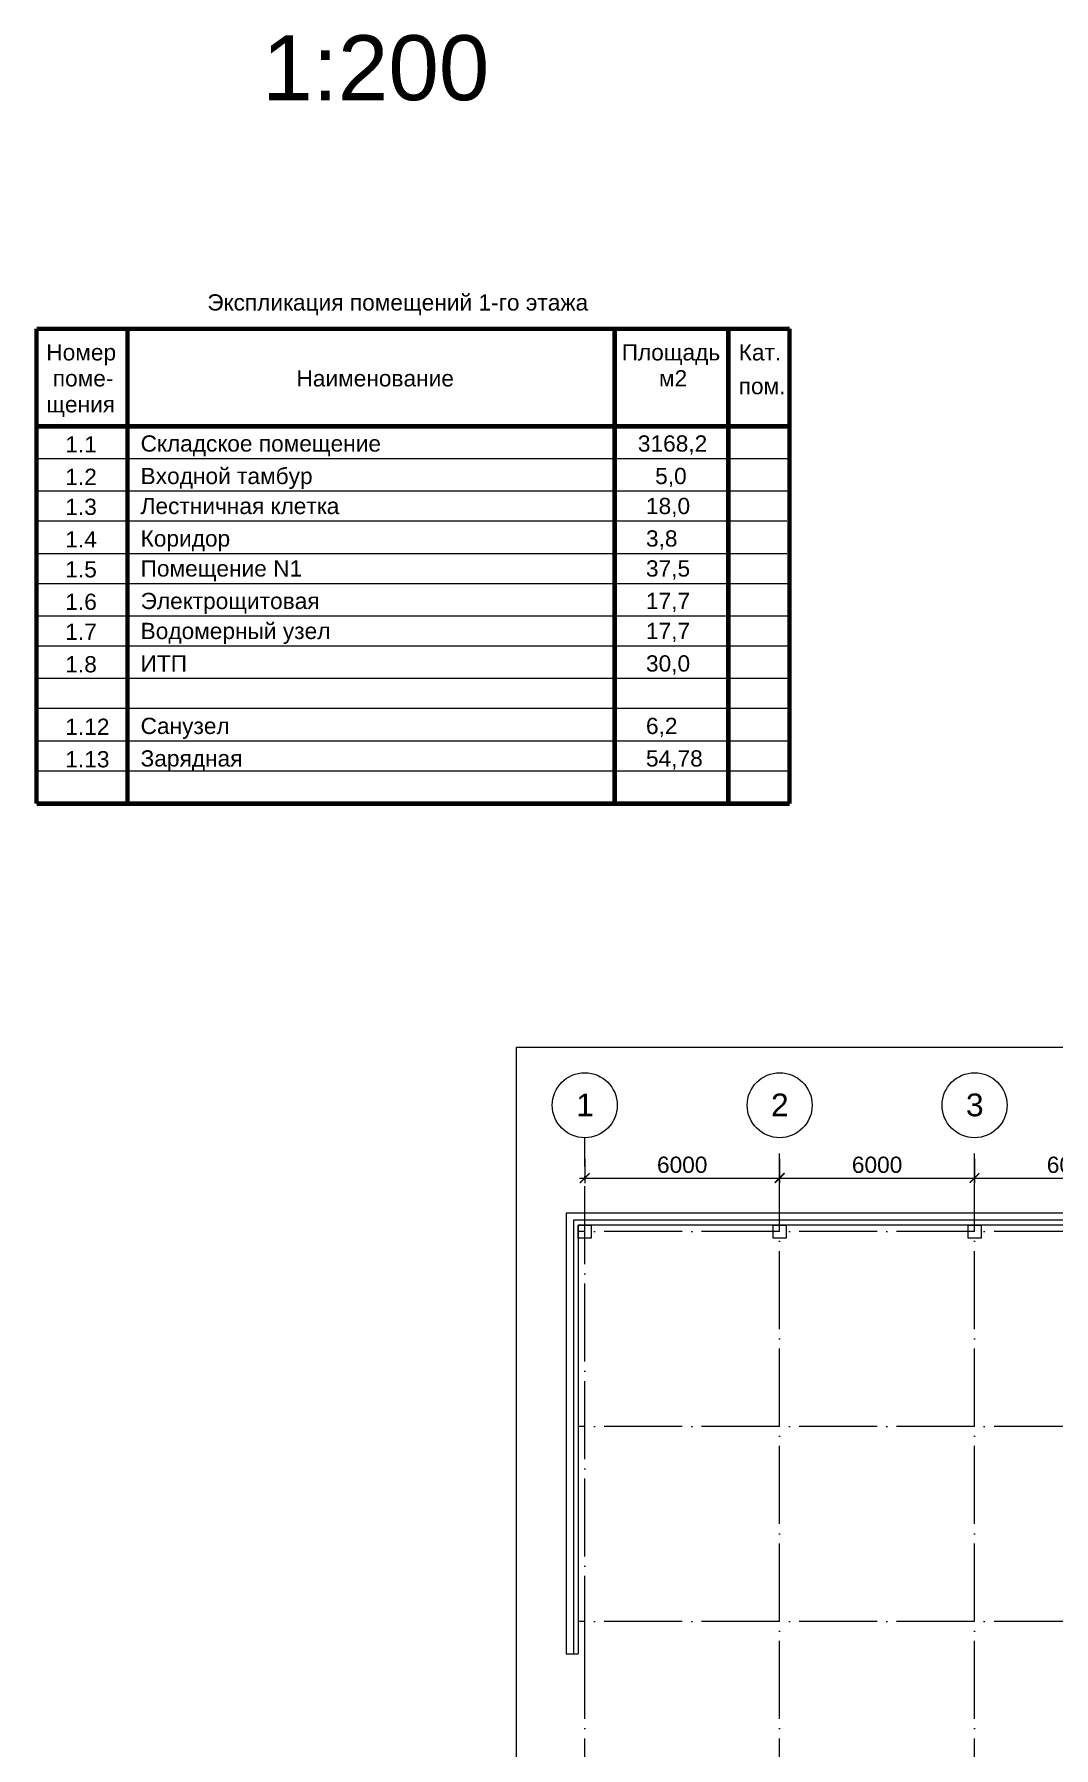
# Model space of a CAD drawing. Header units: millimetres. Extents: x -7047 to 653546, y -441812 to -147059.
# Drawn here: x 208441 to 239823, y -236613 to -183871 of the extents above; entities that cross this region are included whole.
import ezdxf
from ezdxf.enums import TextEntityAlignment as Align

# ---------------------------------------------------------------- set-up
doc = ezdxf.new("R2010")
doc.units = ezdxf.units.MM
doc.header["$PDMODE"] = 3
doc.linetypes.add('ACAD_ISO04W100', pattern=[30, 24, -3, 0, -3])
for name, color, linetype, lineweight in [('$Оbорудование', 173, 'Continuous', 20), ('1-Колонна', 244, 'Continuous', 60), ('1-Размеры', 251, 'Continuous', 15), ('1-Стена сэндвич-панель', 157, 'Continuous', 60), ('1-Цоколь', 249, 'Continuous', 15), ('1-Экспликация', 186, 'Continuous', 15), ('Ось', 251, 'ACAD_ISO04W100', 9), ('Ось кр', 160, 'Continuous', 9), ('ЭОМ_схема_т', 7, 'Continuous', 25)]:
    doc.layers.add(name, color=color, linetype=linetype, lineweight=lineweight)
doc.styles.add('Arial-0', font='arial.ttf')
doc.dimstyles.new('АР-200', dxfattribs={"dimscale": 100, "dimtxt": 5, "dimasz": 3, "dimexe": 1.6, "dimexo": 1, "dimgap": 1.5, "dimtad": 1, "dimdec": 0, "dimdsep": 46, "dimtxsty": 'Arial-0', "dimblk": 'ARCHTICK', "dimcen": -4, "dimdle": 1.6, "dimclrd": 256, "dimclre": 256, "dimclrt": 256, "dimadec": 1, "dimazin": 0, "dimtfac": 1, "dimtdec": 0, "dimtmove": 1, "dimatfit": 3, "dimldrblk": 'ARCHTICK', "dimfxl": 1, "dimlwd": -1, "dimlwe": -1, "dimarcsym": 0})

# ---------------------------------------------------------------- blocks, each defined once
blk = doc.blocks.new('оси круж')
blk.add_circle((0, 0), 1000)
at = {"style": 'Arial-0'}
blk.add_attdef('00', text='', height=700, dxfattribs=at).set_placement((-6, -339), align=Align.CENTER)
blk = doc.blocks.new('_ArchTick')
at = {"color": 0, "linetype": 'ByBlock', "const_width": 0.15}
blk.add_lwpolyline([(-0.5, -0.5), (0.5, 0.5)], dxfattribs=at)
blk = doc.blocks.new('*D131')
at = {"layer": '1-Размеры', "transparency": 16777216}
for p, q in [((237386, -218481), (237386, -219237)), ((243386, -218481), (243386, -219237)), ((237226, -219077), (243546, -219077))]:
    blk.add_line(p, q, dxfattribs=at)
at = {"layer": 'Defpoints', "color": 0, "transparency": 16777216}
for p in [(237386, -218381), (243386, -218381), (243386, -219077)]:
    blk.add_point(p, dxfattribs=at)
at = {"layer": '1-Размеры', "transparency": 16777216, "xscale": 300, "yscale": 300, "zscale": 300, "rotation": 180}
blk.add_blockref('_ArchTick', (237386, -219077), dxfattribs=at)
at = {"layer": '1-Размеры', "transparency": 16777216, "xscale": 300, "yscale": 300, "zscale": 300}
blk.add_blockref('_ArchTick', (243386, -219077), dxfattribs=at)
at = {"layer": '1-Размеры', "lineweight": 0, "transparency": 16777216, "insert": (240386, -218672), "char_height": 500, "attachment_point": 5, "style": 'Arial-0'}
blk.add_mtext('6000', dxfattribs=at)
blk = doc.blocks.new('*D132')
at = {"layer": '1-Размеры', "transparency": 16777216}
for p, q in [((231386, -218481), (231386, -219237)), ((237386, -218481), (237386, -219237)), ((231226, -219077), (237546, -219077))]:
    blk.add_line(p, q, dxfattribs=at)
at = {"layer": 'Defpoints', "color": 0, "transparency": 16777216}
for p in [(231386, -218381), (237386, -218381), (237386, -219077)]:
    blk.add_point(p, dxfattribs=at)
at = {"layer": '1-Размеры', "transparency": 16777216, "xscale": 300, "yscale": 300, "zscale": 300, "rotation": 180}
blk.add_blockref('_ArchTick', (231386, -219077), dxfattribs=at)
at = {"layer": '1-Размеры', "transparency": 16777216, "xscale": 300, "yscale": 300, "zscale": 300}
blk.add_blockref('_ArchTick', (237386, -219077), dxfattribs=at)
at = {"layer": '1-Размеры', "lineweight": 0, "transparency": 16777216, "insert": (234386, -218672), "char_height": 500, "attachment_point": 5, "style": 'Arial-0'}
blk.add_mtext('6000', dxfattribs=at)
blk = doc.blocks.new('*D133')
at = {"layer": '1-Размеры', "transparency": 16777216}
for p, q in [((225386, -218481), (225386, -219237)), ((231386, -218481), (231386, -219237)), ((225226, -219077), (231546, -219077))]:
    blk.add_line(p, q, dxfattribs=at)
at = {"layer": 'Defpoints', "color": 0, "transparency": 16777216}
for p in [(225386, -218381), (231386, -218381), (231386, -219077)]:
    blk.add_point(p, dxfattribs=at)
at = {"layer": '1-Размеры', "transparency": 16777216, "xscale": 300, "yscale": 300, "zscale": 300, "rotation": 180}
blk.add_blockref('_ArchTick', (225386, -219077), dxfattribs=at)
at = {"layer": '1-Размеры', "transparency": 16777216, "xscale": 300, "yscale": 300, "zscale": 300}
blk.add_blockref('_ArchTick', (231386, -219077), dxfattribs=at)
at = {"layer": '1-Размеры', "lineweight": 0, "transparency": 16777216, "insert": (228386, -218672), "char_height": 500, "attachment_point": 5, "style": 'Arial-0'}
blk.add_mtext('6000', dxfattribs=at)

msp = doc.modelspace()

# ---------------------------------------------------------------- linework, layer by layer
at = {"layer": '$Оbорудование', "color": 0, "linetype": 'ByBlock'}
for p, q in [((223286.5, -304473.2), (223286.5, -215052.2)), ((223286.5, -215052.2), (281522.6, -215052.2)), ((224816.1, -233726.5), (225186.1, -233726.5))]:
    msp.add_line(p, q, dxfattribs=at)
at = {"layer": '1-Колонна', "color": 7, "lineweight": 0}
for points in [[(225186.1, -220526.5), (225586.1, -220526.5), (225586.1, -220926.5), (225186.1, -220926.5)], [(231186.1, -220526.5), (231586.1, -220526.5), (231586.1, -220926.5), (231186.1, -220926.5)], [(237186.1, -220526.5), (237586.1, -220526.5), (237586.1, -220926.5), (237186.1, -220926.5)]]:
    msp.add_lwpolyline(points, close=True, dxfattribs=at)
at = {"layer": '1-Стена сэндвич-панель', "color": 7, "lineweight": 0}
for points in [[(245922.4, -220376.5), (225036.1, -220376.5), (225036.1, -233726.5)], [(245922.4, -220526.5), (225186.1, -220526.5), (225186.1, -233726.5)]]:
    msp.add_lwpolyline(points, dxfattribs=at)
at = {"layer": '1-Цоколь', "color": 7, "lineweight": 0}
msp.add_lwpolyline([(245922.4, -220156.5), (224816.1, -220156.5), (224816.1, -233726.5)], dxfattribs=at)
at = {"layer": '1-Экспликация', "color": 7, "const_width": 140}
for points in [[(208510.6, -192936.3), (231690.4, -192936.3)], [(208510.6, -192936.3), (208510.6, -207552.3)], [(211310.6, -192936.3), (211310.6, -207552.3)], [(226306.4, -192936.3), (226306.4, -207552.3)], [(229806.4, -192936.3), (229806.4, -207552.3)], [(231690.4, -192936.3), (231690.4, -207552.3)], [(231690.4, -195936.3), (208510.6, -195936.3)], [(231690.4, -207552.3), (208510.6, -207552.3)]]:
    msp.add_lwpolyline(points, dxfattribs=at)
at = {"layer": '1-Экспликация', "color": 7}
for points in [[(231690.4, -196936.3), (208510.6, -196936.3)], [(226222.4, -197936.3), (208510.6, -197936.3)], [(231690.4, -197936.3), (208510.6, -197936.3)], [(231606.4, -198859.5), (208510.6, -198859.5)], [(226138.4, -199859.5), (208510.6, -199859.5)], [(231606.4, -199859.5), (208510.6, -199859.5)], [(231690.4, -200782.7), (208510.6, -200782.7)], [(226222.4, -201782.7), (208510.6, -201782.7)], [(231690.4, -201782.7), (208510.6, -201782.7)], [(231690.4, -202705.9), (208510.6, -202705.9)], [(226222.4, -203705.9), (208510.6, -203705.9)], [(231690.4, -203705.9), (208510.6, -203705.9)], [(226222.4, -203705.9), (208510.6, -203705.9)], [(231690.4, -203705.9), (208510.6, -203705.9)], [(231690.4, -204629.1), (208510.6, -204629.1)], [(226222.4, -205629.1), (208510.6, -205629.1)], [(231690.4, -205629.1), (208510.6, -205629.1)], [(231690.4, -206552.3), (208510.6, -206552.3)], [(226222.4, -207552.3), (208510.6, -207552.3)]]:
    msp.add_lwpolyline(points, dxfattribs=at)
at = {"layer": 'Ось', "color": 7, "lineweight": 0, "ltscale": 100}
for p, q in [((225386.1, -233726.5), (225386.1, -217836.8)), ((231386.1, -289726.5), (231386.1, -217836.8)), ((237386.1, -289726.5), (237386.1, -217836.8)), ((279386.1, -220726.5), (225186.1, -220726.5)), ((279386.1, -226726.5), (225186.1, -226726.5)), ((279386.1, -232726.5), (225186.1, -232726.5)), ((225386.1, -289726.5), (225386.1, -233726.5))]:
    msp.add_line(p, q, dxfattribs=at)

# ---------------------------------------------------------------- block references
at = {"layer": 'Ось кр', "color": 7, "lineweight": 0}
ref = msp.add_blockref('оси круж', (225386.1, -216836.8), dxfattribs=dict(at, rotation=180))
ref.add_attrib('00', '1', dxfattribs={"layer": '0', "height": 700, "style": 'Arial-0'}).set_placement((225392.2, -217176), align=Align.CENTER)
ref = msp.add_blockref('оси круж', (231386.1, -216836.8), dxfattribs=dict(at, rotation=180))
ref.add_attrib('00', '2', dxfattribs={"layer": '0', "height": 700, "style": 'Arial-0'}).set_placement((231392.2, -217176), align=Align.CENTER)
ref = msp.add_blockref('оси круж', (237386.1, -216836.8), dxfattribs=dict(at, rotation=180))
ref.add_attrib('00', '3', dxfattribs={"layer": '0', "height": 700, "style": 'Arial-0'}).set_placement((237392.2, -217176), align=Align.CENTER)

# ---------------------------------------------------------------- texts
at = {"layer": '1-Экспликация', "color": 7, "style": 'Arial-0'}
msp.add_text('Экспликация помещений 1-го этажа ', height=500, dxfattribs=at).set_placement((213766.6, -192374.8))
at = {"layer": '1-Экспликация', "color": 7, "ltscale": 30, "style": 'Arial-0'}
for s, p in [('Номер', (208810.6, -193911.2)), ('Площадь', (226522.4, -193911.2)), ('Кат.', (230124.7, -193911.2)), ('поме-', (209010.6, -194711.2)), ('Наименование', (216510.6, -194711.2)), ('м2', (227671.4, -194711.2)), ('пом.', (230124.7, -194949.8)), ('щения', (208810.6, -195511.2)), ('1.1', (209396.4, -196743.3)), ('Складское помещение', (211713.4, -196717.4)), ('3168,2', (227021, -196717.4)), ('1.2', (209396.4, -197743.3)), ('Входной тамбур', (211713.4, -197717.4)), ('5,0', (227552.7, -197717.4)), ('1.3', (209396.4, -198666.5)), ('Лестничная клетка', (211713.4, -198640.6)), ('18,0', (227270.3, -198640.6)), ('1.4', (209396.4, -199666.5)), ('Коридор', (211713.4, -199640.6)), ('3,8', (227270.3, -199640.6)), ('1.5', (209396.4, -200589.7)), ('Помещение N1', (211713.4, -200563.8)), ('37,5', (227270.3, -200563.8)), ('1.6', (209396.4, -201589.7)), ('Электрощитовая', (211713.4, -201563.8)), ('17,7', (227270.3, -201563.8)), ('Водомерный узел', (211713.4, -202487)), ('17,7', (227270.3, -202487)), ('1.7', (209396.4, -202512.9)), ('1.8', (209396.4, -203512.9)), ('ИТП', (211713.4, -203487)), ('30,0', (227270.3, -203487)), ('1.12', (209396.4, -205436.1)), ('Санузел', (211713.4, -205410.2)), ('6,2', (227270.3, -205410.2)), ('1.13', (209396.4, -206436.1)), ('Зарядная', (211713.4, -206410.2)), ('54,78', (227270.3, -206410.2))]:
    msp.add_text(s, height=500, dxfattribs=at).set_placement(p)
at = {"layer": 'ЭОМ_схема_т', "color": 7, "transparency": 16777216, "insert": (218953, -184915.2), "char_height": 2000, "width": 3831.579, "attachment_point": 5, "style": 'Arial-0'}
msp.add_mtext('1:200', dxfattribs=at)

# ---------------------------------------------------------------- dimensions: what is measured, and where the dimension line sits
at = {"layer": '1-Размеры', "color": 7, "lineweight": 0}
for base, p1, p2, picture, middle in [((231386.1, -219076.9), (225386.1, -218380.7), (231386.1, -218380.7), '*D133', (228386.1, -218671.6)), ((237386.1, -219076.9), (231386.1, -218380.7), (237386.1, -218380.7), '*D132', (234386.1, -218671.6)), ((243386.1, -219076.9), (237386.1, -218380.7), (243386.1, -218380.7), '*D131', (240386.1, -218671.6))]:
    dim = msp.add_linear_dim(base=base, p1=p1, p2=p2, dimstyle='АР-200', dxfattribs=at)
    dim.commit()
    dim.dimension.update_dxf_attribs({"geometry": picture, "text_midpoint": middle})

doc.saveas('drawing.dxf')
